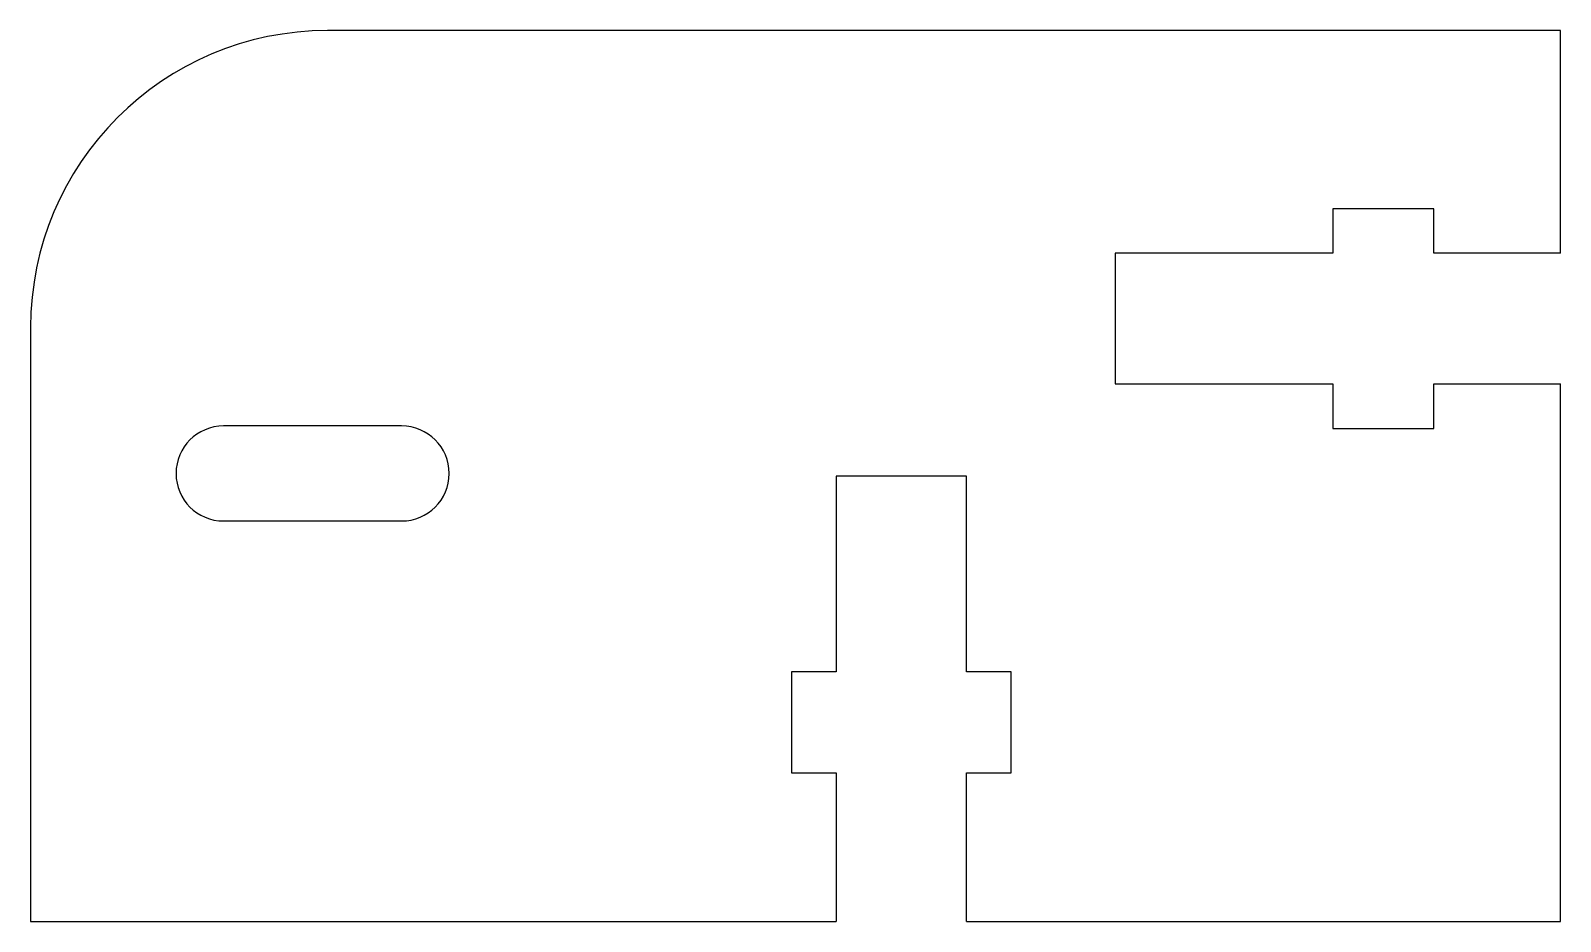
# Model space of a CAD drawing. Header units: millimetres. Extents: x -23 to 28.5, y -20 to 10.
import ezdxf

# ---------------------------------------------------------------- set-up
doc = ezdxf.new("R2010")
doc.units = ezdxf.units.MM

msp = doc.modelspace()

# ---------------------------------------------------------------- linework, layer by layer
at = {"color": 7, "linetype": 'Continuous', "lineweight": 25}
for p, q in [((28.53, 10), (-13, 10)), ((28.53, 2.5), (28.53, 10)), ((24.266, 4), (20.866, 4)), ((20.866, 4), (20.866, 2.5)), ((24.266, 2.5), (24.266, 4)), ((20.866, 2.5), (13.53, 2.5)), ((13.53, 2.5), (13.53, -1.9)), ((28.53, 2.5), (24.266, 2.5)), ((-23, 0), (-23, -20)), ((13.53, -1.9), (20.866, -1.9)), ((20.866, -1.9), (20.866, -3.4)), ((24.266, -3.4), (24.266, -1.9)), ((24.266, -1.9), (28.53, -1.9)), ((28.53, -20), (28.53, -1.9)), ((-10.501, -3.315), (-16.501, -3.315)), ((20.866, -3.4), (24.266, -3.4)), ((8.53, -5), (4.13, -5)), ((4.13, -5), (4.13, -11.6)), ((8.53, -11.6), (8.53, -5)), ((-16.501, -6.515), (-10.501, -6.515)), ((4.13, -11.6), (2.63, -11.6)), ((2.63, -11.6), (2.63, -15)), ((10.03, -11.6), (8.53, -11.6)), ((10.03, -15), (10.03, -11.6)), ((2.63, -15), (4.13, -15)), ((4.13, -15), (4.13, -20)), ((8.53, -20), (8.53, -15)), ((8.53, -15), (10.03, -15)), ((-23, -20), (4.13, -20)), ((8.53, -20), (28.53, -20))]:
    msp.add_line(p, q, dxfattribs=at)
for centre, radius, start, end in [((-13, 0), 10, 90, 180), ((-16.501, -4.915), 1.6, 90, 270), ((-10.501, -4.915), 1.6, 270, 90)]:
    msp.add_arc(centre, radius, start, end, dxfattribs=at)

doc.saveas('drawing.dxf')
